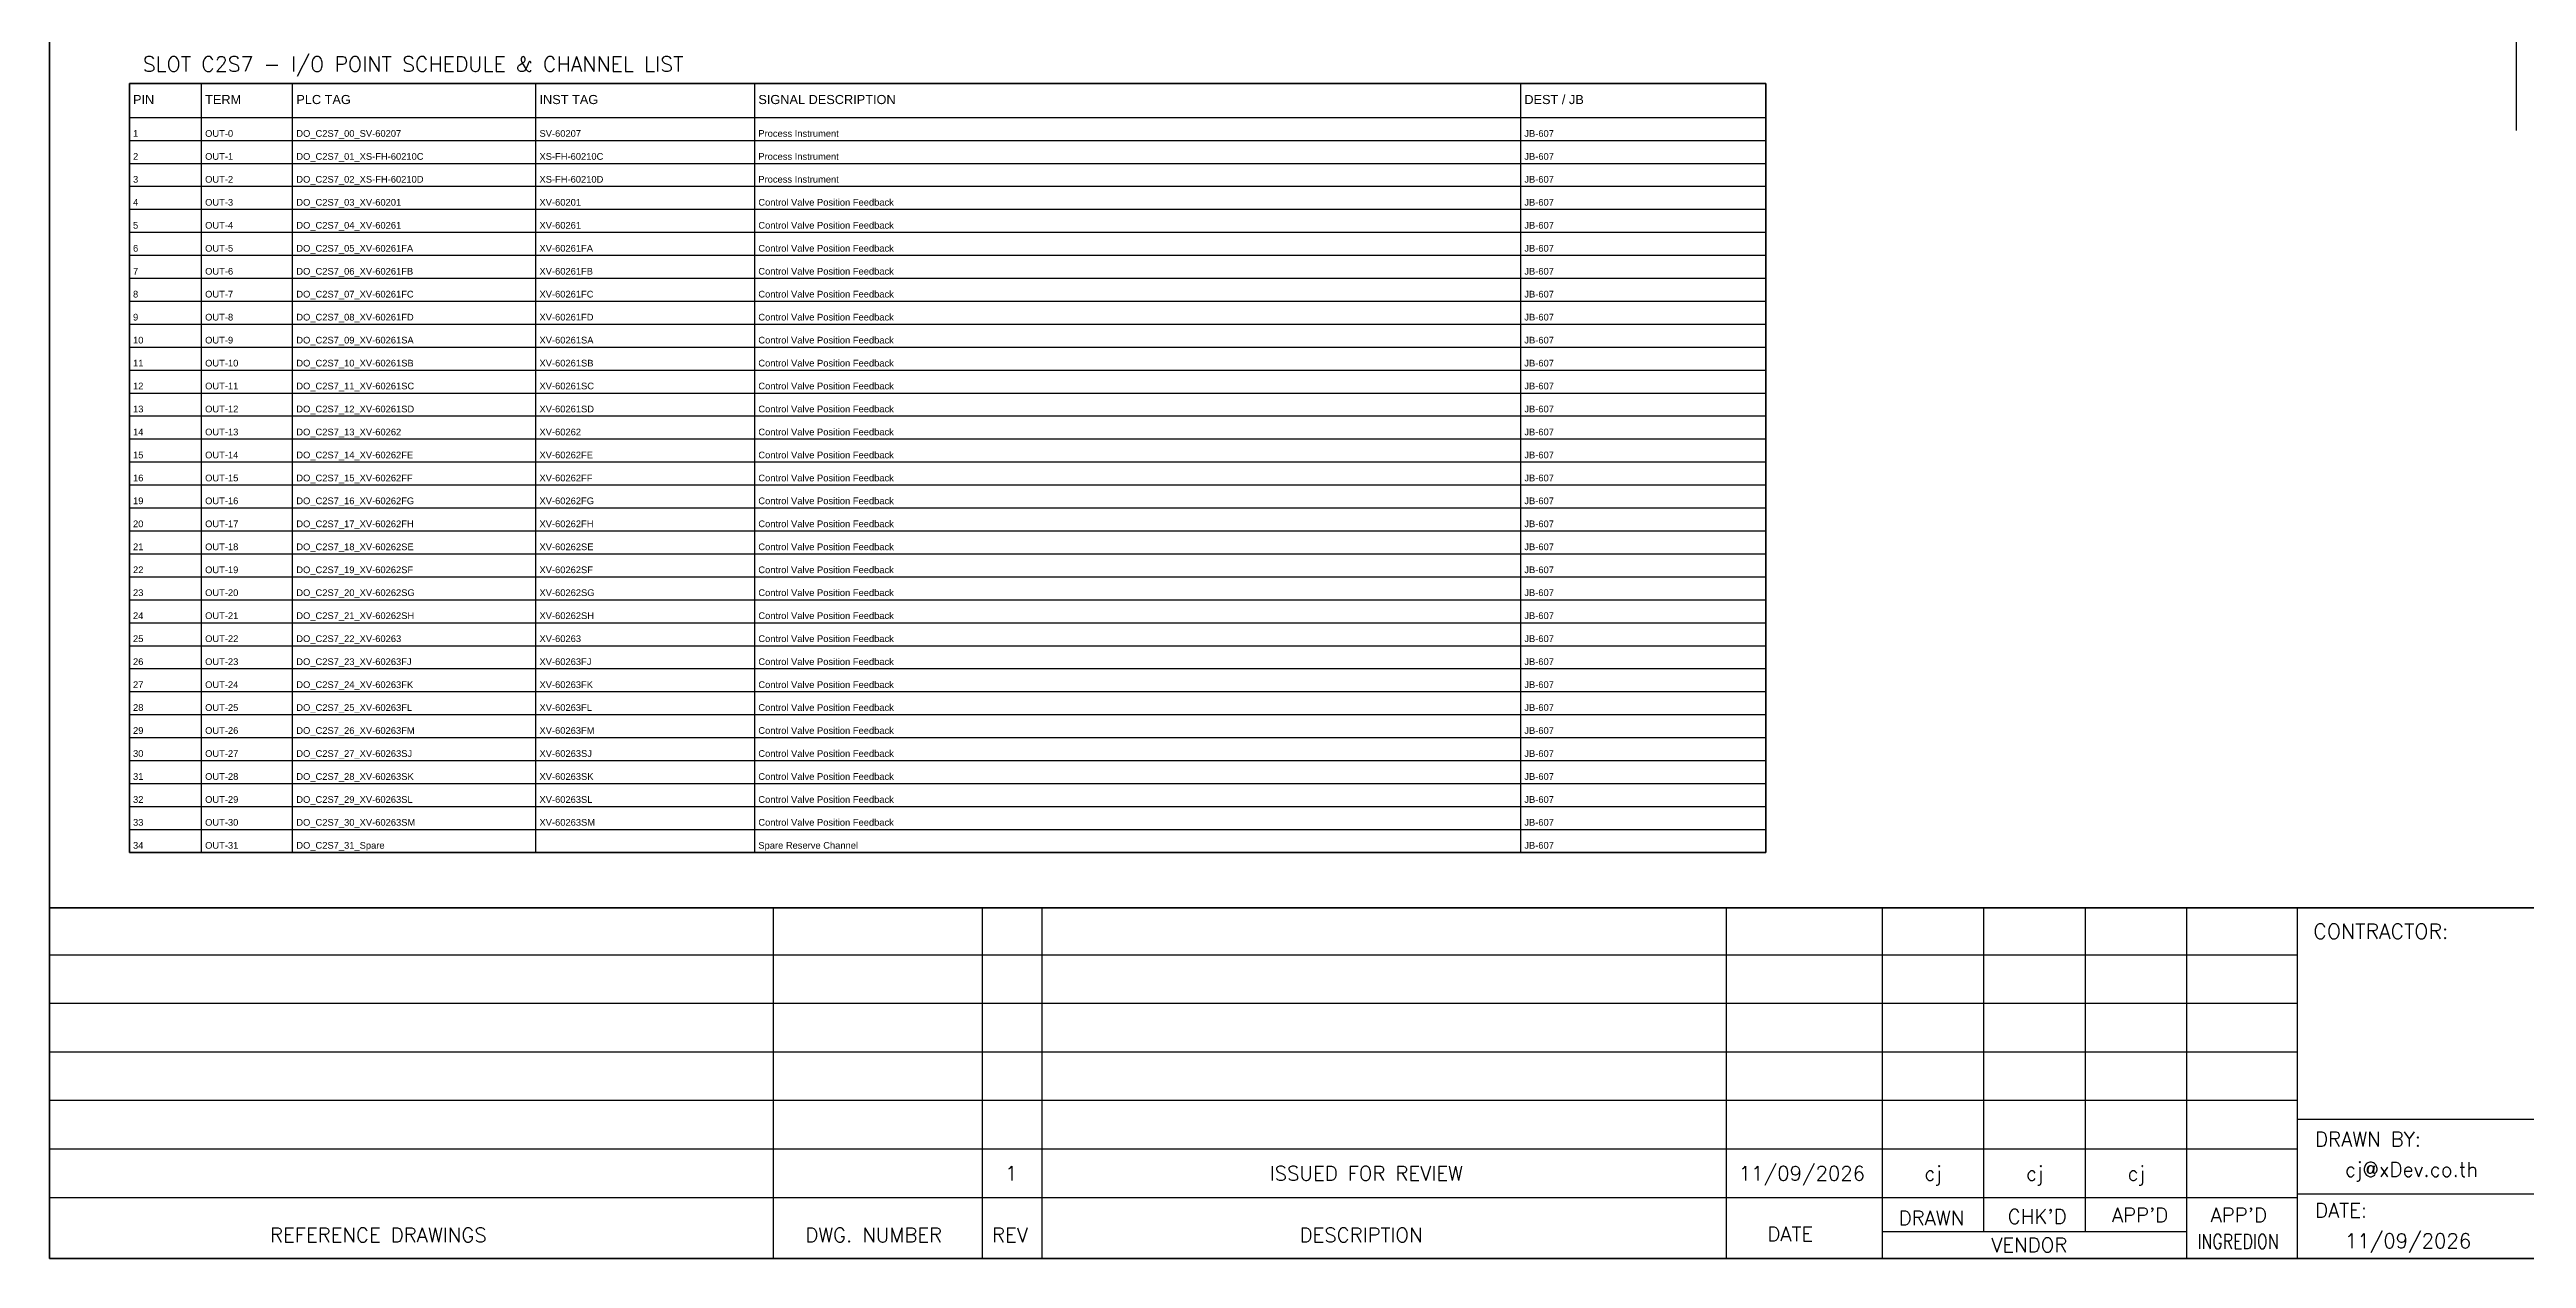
# Model space of a CAD drawing. Header units: millimetres. Extents: x 0 to 3893, y 0 to 2820.
# Drawn here: x 0 to 2037, y 0 to 994 of the extents above; entities that cross this region are included whole.
import ezdxf
from ezdxf.enums import TextEntityAlignment as Align

# ---------------------------------------------------------------- set-up
doc = ezdxf.new("R2010")
doc.units = ezdxf.units.MM
for name, color, linetype in [('GT_1', 9, 'Continuous'), ('HELPPOINT', 7, 'Continuous'), ('MEMBER', 7, 'Continuous')]:
    doc.layers.add(name, color=color, linetype=linetype)
doc.layers.add('IE-WIRE', color=7, linetype='Continuous', lineweight=25)
doc.styles.add('ROMANS', font='romans.shx', dxfattribs={"width": 0.85, "height": 25})
doc.styles.get("Standard").update_dxf_attribs({"font": 'arial.ttf'})

msp = doc.modelspace()

# ---------------------------------------------------------------- linework, layer by layer
at = {"color": 7}
for p, q in [((124.9, 333.8), (124.9, 965.9)), ((199.9, 333.8), (199.9, 965.9)), ((399.9, 333.8), (399.9, 965.9)), ((579.9, 333.8), (579.9, 965.9)), ((1209.9, 333.8), (1209.9, 965.9)), ((65.6, 937.9), (1411.4, 937.9))]:
    msp.add_line(p, q, dxfattribs=at)
at = {"color": 8}
for p, q in [((65.6, 919), (1411.4, 919)), ((65.6, 900.1), (1411.4, 900.1)), ((65.6, 881.3), (1411.4, 881.3)), ((65.6, 862.4), (1411.4, 862.4)), ((65.6, 843.5), (1411.4, 843.5)), ((65.6, 824.6), (1411.4, 824.6)), ((65.6, 805.7), (1411.4, 805.7)), ((65.6, 786.9), (1411.4, 786.9)), ((65.6, 768), (1411.4, 768)), ((65.6, 749.1), (1411.4, 749.1)), ((65.6, 730.2), (1411.4, 730.2)), ((65.6, 711.4), (1411.4, 711.4)), ((65.6, 692.5), (1411.4, 692.5)), ((65.6, 673.6), (1411.4, 673.6)), ((65.6, 654.7), (1411.4, 654.7)), ((65.6, 635.8), (1411.4, 635.8)), ((65.6, 617), (1411.4, 617)), ((65.6, 598.1), (1411.4, 598.1)), ((65.6, 579.2), (1411.4, 579.2)), ((65.6, 560.3), (1411.4, 560.3)), ((65.6, 541.5), (1411.4, 541.5)), ((65.6, 522.6), (1411.4, 522.6)), ((65.6, 503.7), (1411.4, 503.7)), ((65.6, 484.8), (1411.4, 484.8)), ((65.6, 465.9), (1411.4, 465.9)), ((65.6, 447.1), (1411.4, 447.1)), ((65.6, 428.2), (1411.4, 428.2)), ((65.6, 409.3), (1411.4, 409.3)), ((65.6, 390.4), (1411.4, 390.4)), ((65.6, 371.5), (1411.4, 371.5)), ((65.6, 352.7), (1411.4, 352.7))]:
    msp.add_line(p, q, dxfattribs=at)
msp.add_lwpolyline([(65.6, 965.9), (1411.4, 965.9), (1411.4, 333.8), (65.6, 333.8)], close=True)
at = {"color": 7}
msp.add_lwpolyline([(65.6, 333.8), (1411.4, 333.8), (1411.4, 965.9), (65.6, 965.9), (65.6, 333.8)], dxfattribs=at)
at = {"layer": 'GT_1', "color": 4}
for p, q in [((595.3, 0), (595.3, 288.2)), ((767.2, 0), (767.2, 288.2)), ((816.4, 0), (816.4, 288.2)), ((1379.1, 0), (1379.1, 288.2)), ((1507.4, 0), (1507.4, 288.2)), ((1590.9, 21.8), (1590.9, 288.2)), ((1674.4, 21.8), (1674.4, 288.2)), ((1757.8, 0), (1757.8, 288.2)), ((1848.7, 0), (1848.7, 288.2)), ((1848.7, 249.3), (-0.1, 249.3)), ((1848.7, 209.5), (-0.1, 209.5)), ((1848.7, 169.6), (-0.1, 169.6)), ((1848.7, 129.7), (-0.1, 129.7)), ((2635.8, 114.3), (1848.7, 114.3)), ((1848.7, 89.7), (-0.1, 89.7)), ((1848.7, 49.8), (-0.1, 49.8)), ((2635.8, 52.9), (1848.7, 52.9)), ((1757.8, 21.8), (1507.4, 21.8))]:
    msp.add_line(p, q, dxfattribs=at)
at = {"layer": 'HELPPOINT', "color": 4, "lineweight": 35}
for p, q in [((-0.1, 0), (-0.1, 2704.2)), ((-0.1, 0), (-0.1, 2704.2)), ((3893.2, 0), (-0.1, 0)), ((3893.2, 0), (-0.1, 0))]:
    msp.add_line(p, q, dxfattribs=at)
at = {"layer": 'IE-WIRE', "color": 4, "ltscale": 25.4}
msp.add_line((2028.7, 2406.8), (2028.7, 927.2), dxfattribs=at)
at = {"layer": 'MEMBER', "color": 4, "lineweight": 35}
msp.add_line((-0.1, 288.2), (3893.2, 288.2), dxfattribs=at)
msp.add_line((-0.1, 288.2), (3893.2, 288.2), dxfattribs=at)

# ---------------------------------------------------------------- texts
at = {"color": 3}
for s, p in [('PIN', (68.6, 948.9)), ('TERM', (127.9, 948.9)), ('PLC TAG', (202.9, 948.9)), ('INST TAG', (402.9, 948.9)), ('SIGNAL DESCRIPTION', (582.9, 948.9)), ('DEST / JB', (1212.9, 948.9))]:
    msp.add_text(s, height=7.5, dxfattribs=at).set_placement(p)
at = {"color": 7}
for s, p in [('1', (68.6, 922)), ('OUT-0', (127.9, 922)), ('DO_C2S7_00_SV-60207', (202.9, 922)), ('SV-60207', (402.9, 922)), ('Process Instrument', (582.9, 922)), ('JB-607', (1212.9, 922)), ('2', (68.6, 903.1)), ('OUT-1', (127.9, 903.1)), ('DO_C2S7_01_XS-FH-60210C', (202.9, 903.1)), ('XS-FH-60210C', (402.9, 903.1)), ('Process Instrument', (582.9, 903.1)), ('JB-607', (1212.9, 903.1)), ('3', (68.6, 884.3)), ('OUT-2', (127.9, 884.3)), ('DO_C2S7_02_XS-FH-60210D', (202.9, 884.3)), ('XS-FH-60210D', (402.9, 884.3)), ('Process Instrument', (582.9, 884.3)), ('JB-607', (1212.9, 884.3)), ('4', (68.6, 865.4)), ('OUT-3', (127.9, 865.4)), ('DO_C2S7_03_XV-60201', (202.9, 865.4)), ('XV-60201', (402.9, 865.4)), ('Control Valve Position Feedback', (582.9, 865.4)), ('JB-607', (1212.9, 865.4)), ('5', (68.6, 846.5)), ('OUT-4', (127.9, 846.5)), ('DO_C2S7_04_XV-60261', (202.9, 846.5)), ('XV-60261', (402.9, 846.5)), ('Control Valve Position Feedback', (582.9, 846.5)), ('JB-607', (1212.9, 846.5)), ('6', (68.6, 827.6)), ('OUT-5', (127.9, 827.6)), ('DO_C2S7_05_XV-60261FA', (202.9, 827.6)), ('XV-60261FA', (402.9, 827.6)), ('Control Valve Position Feedback', (582.9, 827.6)), ('JB-607', (1212.9, 827.6)), ('7', (68.6, 808.7)), ('8', (68.6, 789.9)), ('OUT-6', (127.9, 808.7)), ('OUT-7', (127.9, 789.9)), ('DO_C2S7_06_XV-60261FB', (202.9, 808.7)), ('DO_C2S7_07_XV-60261FC', (202.9, 789.9)), ('XV-60261FB', (402.9, 808.7)), ('XV-60261FC', (402.9, 789.9)), ('Control Valve Position Feedback', (582.9, 808.7)), ('Control Valve Position Feedback', (582.9, 789.9)), ('JB-607', (1212.9, 808.7)), ('JB-607', (1212.9, 789.9)), ('9', (68.6, 771)), ('OUT-8', (127.9, 771)), ('DO_C2S7_08_XV-60261FD', (202.9, 771)), ('XV-60261FD', (402.9, 771)), ('Control Valve Position Feedback', (582.9, 771)), ('JB-607', (1212.9, 771)), ('10', (68.6, 752.1)), ('OUT-9', (127.9, 752.1)), ('DO_C2S7_09_XV-60261SA', (202.9, 752.1)), ('XV-60261SA', (402.9, 752.1)), ('Control Valve Position Feedback', (582.9, 752.1)), ('JB-607', (1212.9, 752.1)), ('11', (68.6, 733.2)), ('OUT-10', (127.9, 733.2)), ('DO_C2S7_10_XV-60261SB', (202.9, 733.2)), ('XV-60261SB', (402.9, 733.2)), ('Control Valve Position Feedback', (582.9, 733.2)), ('JB-607', (1212.9, 733.2)), ('12', (68.6, 714.4)), ('OUT-11', (127.9, 714.4)), ('DO_C2S7_11_XV-60261SC', (202.9, 714.4)), ('XV-60261SC', (402.9, 714.4)), ('Control Valve Position Feedback', (582.9, 714.4)), ('JB-607', (1212.9, 714.4)), ('13', (68.6, 695.5)), ('OUT-12', (127.9, 695.5)), ('DO_C2S7_12_XV-60261SD', (202.9, 695.5)), ('XV-60261SD', (402.9, 695.5)), ('Control Valve Position Feedback', (582.9, 695.5)), ('JB-607', (1212.9, 695.5)), ('14', (68.6, 676.6)), ('OUT-13', (127.9, 676.6)), ('DO_C2S7_13_XV-60262', (202.9, 676.6)), ('XV-60262', (402.9, 676.6)), ('Control Valve Position Feedback', (582.9, 676.6)), ('JB-607', (1212.9, 676.6)), ('15', (68.6, 657.7)), ('OUT-14', (127.9, 657.7)), ('DO_C2S7_14_XV-60262FE', (202.9, 657.7)), ('XV-60262FE', (402.9, 657.7)), ('Control Valve Position Feedback', (582.9, 657.7)), ('JB-607', (1212.9, 657.7)), ('16', (68.6, 638.8)), ('OUT-15', (127.9, 638.8)), ('DO_C2S7_15_XV-60262FF', (202.9, 638.8)), ('XV-60262FF', (402.9, 638.8)), ('Control Valve Position Feedback', (582.9, 638.8)), ('JB-607', (1212.9, 638.8)), ('19', (68.6, 620)), ('OUT-16', (127.9, 620)), ('DO_C2S7_16_XV-60262FG', (202.9, 620)), ('XV-60262FG', (402.9, 620)), ('Control Valve Position Feedback', (582.9, 620)), ('JB-607', (1212.9, 620)), ('20', (68.6, 601.1)), ('OUT-17', (127.9, 601.1)), ('DO_C2S7_17_XV-60262FH', (202.9, 601.1)), ('XV-60262FH', (402.9, 601.1)), ('Control Valve Position Feedback', (582.9, 601.1)), ('JB-607', (1212.9, 601.1)), ('21', (68.6, 582.2)), ('OUT-18', (127.9, 582.2)), ('DO_C2S7_18_XV-60262SE', (202.9, 582.2)), ('XV-60262SE', (402.9, 582.2)), ('Control Valve Position Feedback', (582.9, 582.2)), ('JB-607', (1212.9, 582.2)), ('22', (68.6, 563.3)), ('OUT-19', (127.9, 563.3)), ('DO_C2S7_19_XV-60262SF', (202.9, 563.3)), ('XV-60262SF', (402.9, 563.3)), ('Control Valve Position Feedback', (582.9, 563.3)), ('Control Valve Position Feedback', (582.9, 544.5)), ('JB-607', (1212.9, 563.3)), ('23', (68.6, 544.5)), ('24', (68.6, 525.6)), ('OUT-20', (127.9, 544.5)), ('OUT-21', (127.9, 525.6)), ('DO_C2S7_20_XV-60262SG', (202.9, 544.5)), ('DO_C2S7_21_XV-60262SH', (202.9, 525.6)), ('XV-60262SG', (402.9, 544.5)), ('XV-60262SH', (402.9, 525.6)), ('Control Valve Position Feedback', (582.9, 525.6)), ('JB-607', (1212.9, 544.5)), ('JB-607', (1212.9, 525.6)), ('25', (68.6, 506.7)), ('OUT-22', (127.9, 506.7)), ('DO_C2S7_22_XV-60263', (202.9, 506.7)), ('XV-60263', (402.9, 506.7)), ('Control Valve Position Feedback', (582.9, 506.7)), ('JB-607', (1212.9, 506.7)), ('26', (68.6, 487.8)), ('OUT-23', (127.9, 487.8)), ('DO_C2S7_23_XV-60263FJ', (202.9, 487.8)), ('XV-60263FJ', (402.9, 487.8)), ('Control Valve Position Feedback', (582.9, 487.8)), ('JB-607', (1212.9, 487.8)), ('27', (68.6, 468.9)), ('OUT-24', (127.9, 468.9)), ('DO_C2S7_24_XV-60263FK', (202.9, 468.9)), ('XV-60263FK', (402.9, 468.9)), ('Control Valve Position Feedback', (582.9, 468.9)), ('JB-607', (1212.9, 468.9)), ('28', (68.6, 450.1)), ('OUT-25', (127.9, 450.1)), ('DO_C2S7_25_XV-60263FL', (202.9, 450.1)), ('XV-60263FL', (402.9, 450.1)), ('Control Valve Position Feedback', (582.9, 450.1)), ('JB-607', (1212.9, 450.1)), ('29', (68.6, 431.2)), ('OUT-26', (127.9, 431.2)), ('DO_C2S7_26_XV-60263FM', (202.9, 431.2)), ('XV-60263FM', (402.9, 431.2)), ('Control Valve Position Feedback', (582.9, 431.2)), ('JB-607', (1212.9, 431.2)), ('30', (68.6, 412.3)), ('OUT-27', (127.9, 412.3)), ('DO_C2S7_27_XV-60263SJ', (202.9, 412.3)), ('XV-60263SJ', (402.9, 412.3)), ('Control Valve Position Feedback', (582.9, 412.3)), ('JB-607', (1212.9, 412.3)), ('31', (68.6, 393.4)), ('OUT-28', (127.9, 393.4)), ('DO_C2S7_28_XV-60263SK', (202.9, 393.4)), ('XV-60263SK', (402.9, 393.4)), ('Control Valve Position Feedback', (582.9, 393.4)), ('JB-607', (1212.9, 393.4)), ('32', (68.6, 374.5)), ('OUT-29', (127.9, 374.5)), ('DO_C2S7_29_XV-60263SL', (202.9, 374.5)), ('XV-60263SL', (402.9, 374.5)), ('Control Valve Position Feedback', (582.9, 374.5)), ('JB-607', (1212.9, 374.5)), ('33', (68.6, 355.7)), ('OUT-30', (127.9, 355.7)), ('DO_C2S7_30_XV-60263SM', (202.9, 355.7)), ('XV-60263SM', (402.9, 355.7)), ('Control Valve Position Feedback', (582.9, 355.7)), ('JB-607', (1212.9, 355.7)), ('34', (68.6, 336.8)), ('OUT-31', (127.9, 336.8)), ('DO_C2S7_31_Spare', (202.9, 336.8)), ('Spare Reserve Channel', (582.9, 336.8)), ('JB-607', (1212.9, 336.8))]:
    msp.add_text(s, height=5.5, dxfattribs=at).set_placement(p)
at = {"layer": 'MEMBER', "color": 4, "ltscale": 0.8, "style": 'ROMANS'}
for s, height, p in [('SLOT C2S7 - I/O POINT SCHEDULE & CHANNEL LIST', 12.35, (76.6, 975.6)), ('CONTRACTOR:', 12.35, (1861.8, 262.7)), ('DRAWN BY:', 11.88, (1863.3, 92.1)), ('cj@xDev.co.th', 11.875, (1887.8, 67.2)), ("APP'D", 11.88, (1696.1, 29.7)), ("APP'D", 11.88, (1777.3, 29.7)), ('DATE:', 11.88, (1863.3, 33.6)), ('REFERENCE DRAWINGS', 11.875, (181.3, 13.4)), ('DWG. NUMBER', 11.875, (621.5, 13.4)), ('REV', 11.88, (775.1, 13.4)), ('DESCRIPTION', 11.875, (1028, 13.4)), ('DATE', 11.88, (1412.7, 14.2)), ('DRAWN', 11.88, (1520.7, 27.3)), ("CHK'D", 11.88, (1610.5, 28.5)), ('11/09/2026', 11.88, (1887.8, 8.5)), ('VENDOR', 11.88, (1596.9, 5.1))]:
    msp.add_text(s, height=height, dxfattribs=at).set_placement(p)
for s, height, p in [('1', 11.9, (790.9, 69.9)), ('ISSUED FOR REVIEW', 11.875, (1082.9, 69.9)), ('11/09/2026', 11.88, (1441.2, 69.9)), ('cj', 11.88, (1549, 69.9)), ('cj', 11.88, (1632.6, 69.9)), ('cj', 11.88, (1716.1, 69.9))]:
    msp.add_text(s, height=height, dxfattribs=at).set_placement(p, align=Align.MIDDLE_CENTER)
at = {"layer": 'MEMBER', "color": 4, "ltscale": 0.8, "style": 'ROMANS', "width": 0.8}
msp.add_text('INGREDION', height=11.88, dxfattribs=at).set_placement((1766.5, 8))

doc.saveas('drawing.dxf')
